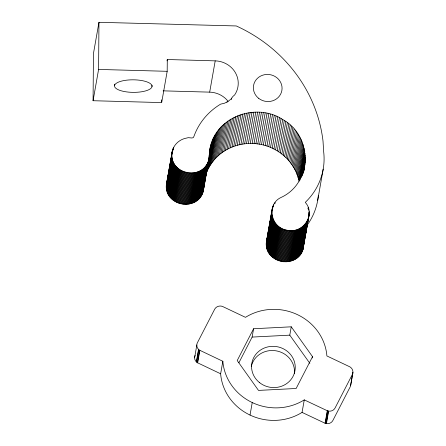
<?xml version="1.0" encoding="UTF-8"?>
<svg xmlns="http://www.w3.org/2000/svg" width="446" height="446" viewBox="0 0 446 446"><rect width="100%" height="100%" fill="white"/><g stroke="black" fill="none" stroke-linecap="round" stroke-linejoin="round"><path stroke-width="0.67" d="M303.687 244.235C303.258 270.817 260.598 265.03 266.859 239.368M209.882 149.482C214.543 117.058 256.483 101.961 282.714 119.534C312.797 135.69 312.668 183.016 281.03 197.472C265.833 204.435 271.107 228.592 287.179 230.248C302.5 234.496 316.365 214.548 305.265 202.356L306.017 201.642A66.9 62.947 10 0 0 323.685 151.896L323.015 141.087A150.843 141.928 10 0 0 236.263 25.952L98.962 22.3L93.448 53.581L93.075 100.718L161.669 102.591L167.183 71.31L167.295 59.524L215.206 60.857A23.315 21.938 10 0 1 235.393 72.692A23.315 21.938 10 0 1 234.68 94.898L232.784 96.576L231.245 98.856L227.917 101.526L224.438 103.243L220.614 104.141A66.9 62.947 10 0 0 193.943 136.376C193.475 139.637 188.965 136.71 186.657 138.048C184.282 138.477 181.985 139.353 179.944 140.635C175.969 143.105 173.02 147.213 172.128 151.824M93.075 100.718L98.594 69.431L98.962 22.3M152.014 85.219L152.002 86.608A18.754 6.277 0.5 0 1 124.44 91.553L123.798 91.43A18.754 6.277 0.5 0 1 114.555 85.571L114.566 84.183M210.244 147.442L209.062 158.336L203.426 190.303C199.139 212.569 162.901 206.18 166.492 183.791M161.675 101.9L161.692 99.82M194.612 357.742L196.825 344.964A6.25 5.882 10 0 1 197.433 342.684L214.649 309.262A6.25 5.882 10 0 1 220.553 306.045L220.831 306.067A6.25 5.882 10 0 1 222.978 306.67L245.473 317.335A52.26 49.172 10 0 1 326.896 355.947L349.642 366.735A6.25 5.882 10 0 1 350.35 367.175L350.573 367.337A6.25 5.882 10 0 1 352.897 372.516L350.662 385.294A6.25 5.882 10 0 1 350.099 387.05L332.883 420.472A6.25 5.882 10 0 1 326.427 423.628L326.149 423.583A6.25 5.882 10 0 1 325.335 423.377L302.059 412.399A52.26 49.172 10 0 1 220.636 373.787L197.416 362.715A6.25 5.882 10 0 1 196.541 362.041L196.34 361.851A6.25 5.882 10 0 1 194.612 357.742L194.618 357.48A6.25 5.882 10 0 1 195.114 355.44M196.825 344.964L196.82 345.232A6.25 5.882 10 0 0 198.548 349.335L198.743 349.53A6.25 5.882 10 0 0 199.618 350.205L222.844 361.277A52.26 49.172 10 0 0 304.267 399.884L327.542 410.861A6.25 5.882 10 0 0 328.356 411.073L328.63 411.117A6.25 5.882 10 0 0 335.091 407.962L352.307 374.534A6.25 5.882 10 0 0 352.87 372.778M203.85 186.885L203.549 189.622M350.662 385.294L352.897 372.516M172.005 152.504C168.421 174.893 204.658 181.282 208.94 159.016M167.055 60.885L167.295 59.524M166.397 184.477L172.279 151.144M166.336 185.168L172.451 150.475M166.302 185.859L172.658 149.811M166.297 186.556L171.933 154.6M172.173 153.24L172.892 149.159M166.319 187.248L171.838 155.966M172.669 151.233L173.148 148.512M166.375 187.939L171.888 156.657M173.076 149.923L173.438 147.882M166.453 188.636L171.972 157.349M173.511 148.618L173.75 147.258M166.564 189.321L172.078 158.04M166.704 190.007L172.217 158.72M166.865 190.687L172.385 159.4M167.06 191.356L172.58 160.075M167.283 192.025L172.803 160.738M167.534 192.683L173.048 161.396M167.808 193.33L173.327 162.049M168.114 193.971L173.628 162.684M168.443 194.595L173.957 163.314M168.794 195.214L174.314 163.927M169.179 195.816L174.693 164.529M169.58 196.402L175.094 165.12M170.01 196.976L175.523 165.689M170.461 197.533L175.975 166.246M170.93 198.074L176.449 166.787M171.426 198.598L176.945 167.311M171.944 199.1L177.458 167.819M172.479 199.585L177.999 168.304M173.037 200.053L178.551 168.766M173.611 200.494L179.125 169.212M174.202 200.917L179.716 169.636M174.81 201.324L180.323 170.037M175.434 201.703L180.948 170.417M176.07 202.055L181.589 170.773M176.722 202.389L182.241 171.108M177.391 202.696L182.905 171.415M178.065 202.98L183.585 171.699M178.757 203.242L184.27 171.955M179.454 203.476L184.967 172.189M180.156 203.683L185.675 172.396M180.87 203.861L186.389 172.58M181.594 204.017L187.108 172.73M182.319 204.145L187.833 172.858M183.05 204.246L188.563 172.959M183.78 204.318L189.294 173.037M184.516 204.368L190.029 173.081M185.252 204.385L190.765 173.104M185.982 204.38L191.501 173.093M186.718 204.34L192.232 173.059M187.448 204.279L192.962 172.998M188.173 204.19L193.692 172.909M188.898 204.073L194.411 172.792M189.611 203.934L195.131 172.647M228.023 101.225A23.315 21.938 10 0 0 209.687 92.138L215.206 60.857M190.325 203.761L195.839 172.479M191.022 203.566L196.541 172.284M191.713 203.343L197.232 172.061M192.399 203.097L197.912 171.816M193.068 202.824L198.582 171.543M193.726 202.529L199.239 171.242M194.367 202.205L199.886 170.918M194.997 201.86L200.516 170.573M195.61 201.492L201.129 170.205M196.212 201.096L201.726 169.815M196.792 200.683L202.306 169.402M197.355 200.248L202.869 168.962M197.896 199.791L203.415 168.504M198.42 199.312L203.939 168.03M198.922 198.816L204.441 167.534M199.407 198.303L204.92 167.016M199.864 197.768L205.383 166.486M200.299 197.221L205.818 165.934M200.711 196.653L206.23 165.371M201.101 196.073L206.621 164.786M201.464 195.476L206.983 164.189M201.804 194.869L207.323 163.582M209.403 152.203L209.642 150.843M202.116 194.244L207.635 162.963M209.341 153.19L210.663 145.714M202.406 193.609L207.92 162.327M208.996 156.239L211.153 144.002M202.662 192.967L208.182 161.681M202.897 192.31L211.711 142.307M203.103 191.652L209.219 156.959M205.823 174.72L206.827 171.927L212.346 140.646M206.827 171.927L207.529 170.288L213.043 139.001M207.529 170.288L208.299 168.677L213.812 137.39M208.299 168.677L209.135 167.094L214.649 135.813M209.135 167.094L210.033 165.544L215.552 134.263M210.033 165.544L211.003 164.033L216.516 132.752M211.003 164.033L212.028 162.561L217.548 131.28M212.028 162.561L213.121 161.129L218.635 129.847M213.121 161.129L214.27 159.74L219.789 128.454M214.27 159.74L215.479 158.397L220.993 127.11M215.479 158.397L216.739 157.098L222.259 125.811M216.739 157.098L218.061 155.849L223.574 124.562M218.061 155.849L219.432 154.65L224.946 123.364M219.432 154.65L220.848 153.502L226.367 122.221M231.452 99.48L231.691 98.12M220.848 153.502L222.314 152.409L227.834 121.128M222.314 152.409L223.831 151.378L229.344 120.091M223.831 151.378L225.386 150.397L230.9 119.115M225.386 150.397L226.981 149.482L232.5 118.196M226.981 149.482L228.62 148.624L234.133 117.337M228.62 148.624L230.287 147.827L235.806 116.545M230.287 147.827L231.992 147.096L237.506 115.809M231.992 147.096L233.726 146.427L239.24 115.146M196.34 361.851L198.548 349.335M196.541 362.041L198.743 349.53M233.726 146.427L235.488 145.825L241.007 114.544M197.416 362.715L199.618 350.205M197.65 362.86L199.858 350.35M235.488 145.825L237.278 145.29L242.791 114.003M237.278 145.29L239.084 144.822L244.603 113.535M239.084 144.822L240.912 144.42L246.432 113.133M240.912 144.42L242.763 144.086L248.277 112.805M242.763 144.086L244.62 143.824L250.139 112.537M244.62 143.824L246.493 143.629L252.007 112.342M246.493 143.629L248.372 143.506L253.885 112.219M248.372 143.506L250.256 143.45L255.77 112.163M250.256 143.45L252.141 143.461L257.66 112.18M252.141 143.461L254.03 143.551L259.544 112.264M254.03 143.551L255.915 143.707L261.428 112.42M255.915 143.707L257.788 143.93L263.307 112.643M304.507 149.951L298.993 181.232C295.313 162.216 278.533 147.308 259.656 144.225L265.175 112.938M220.636 373.787L222.844 361.277M261.512 144.588L267.026 113.301M263.352 145.017L268.866 113.73M265.175 145.513L270.689 114.232M266.976 146.082L272.489 114.795M268.754 146.712L274.268 115.425M270.505 147.409L276.024 116.122M272.227 148.167L277.746 116.88M273.922 148.986L279.436 117.705M275.578 149.873L281.097 118.591M277.2 150.815L282.714 119.534M278.783 151.818L284.297 120.537M280.322 152.878L285.836 121.596M266.334 242.083L272.199 208.75M281.816 153.993L287.335 122.711M266.279 242.775L272.573 207.418M266.251 243.471L271.765 212.185M266.251 244.163L271.843 212.201M272.082 210.841L272.801 206.76M272.573 208.834L273.052 206.113M266.279 244.86L271.792 213.573M273.097 206.838L273.337 205.478M266.334 245.551L271.848 214.27M273.404 206.214L273.643 204.853M266.418 246.242L271.937 214.955M266.535 246.928L272.049 215.647M266.675 247.614L272.194 216.332M266.847 248.294L272.367 217.007M283.266 155.163L288.785 123.882M274.892 203.855L275.132 202.495M267.048 248.963L272.562 217.681M267.277 249.632L272.79 218.345M238.894 362.765L252.124 337.081L253.596 328.741L291.249 326.812L312.523 356.683L312.295 357.965M267.528 250.284L273.047 219.003M267.806 250.931L273.326 219.649M284.671 156.384L290.184 125.097M268.118 251.572L273.632 220.285M268.447 252.196L273.967 220.909M268.81 252.81L274.323 221.523M286.02 157.655L291.539 126.369M269.194 253.406L274.708 222.125M269.601 253.991L275.115 222.71M270.031 254.566L275.55 223.279M287.319 158.977L292.832 127.69M270.488 255.118L276.002 223.836M270.962 255.653L276.481 224.371M271.463 256.177L276.977 224.89M288.562 160.337L294.076 129.056M271.982 256.679L277.496 225.392M272.523 257.158L278.036 225.877M289.749 161.747L295.263 130.466M273.08 257.621L278.594 226.339M273.654 258.061L279.174 226.78M290.876 163.197L296.389 131.916M274.251 258.485L279.765 227.198M274.864 258.881L280.378 227.599M291.94 164.691L297.46 133.404M275.489 259.254L281.002 227.973M276.13 259.611L281.643 228.324M292.95 166.213L298.463 134.932M276.782 259.934L282.301 228.653M250.033 415.064L252.241 402.548M277.451 260.241L282.97 228.96M293.892 167.78L299.405 136.493M278.131 260.52L283.645 229.238M294.767 169.374L300.286 138.087M278.822 260.776L284.336 229.489M279.519 261.005L285.039 229.718M295.581 170.996L301.095 139.715M280.227 261.205L285.741 229.924M296.322 172.652L301.842 141.365M280.941 261.384L286.46 230.097M296.997 174.325L302.516 143.043M281.666 261.534L287.179 230.248M282.39 261.657L287.904 230.376M297.605 176.025L303.118 144.744M283.121 261.752L288.634 230.47M298.14 177.748L303.654 146.461M283.851 261.824L289.37 230.537M298.603 179.482L304.116 148.2M284.587 261.863L290.101 230.582M285.323 261.88L290.837 230.599M299.723 180.641L304.824 151.712M300.632 178.645L305.07 153.48M286.059 261.869L291.572 230.582M301.407 177.023L305.242 155.258M286.789 261.83L292.308 230.543M301.981 176.081L305.337 157.042M302.483 175.144L305.365 158.821M287.519 261.763L293.033 230.476M302.985 173.812L305.309 160.605M303.386 172.58L305.187 162.377M303.771 171.047L304.986 164.145M303.754 171.342L304.718 165.906M288.244 261.668L293.763 230.387M288.969 261.546L294.483 230.264M289.683 261.401L295.196 230.114M290.391 261.228L295.904 229.941M291.087 261.027L296.607 229.74M291.779 260.798L297.298 229.517M292.459 260.548L297.973 229.266M293.128 260.269L298.642 228.988M293.78 259.968L299.299 228.686M294.421 259.644L299.941 228.358M295.051 259.293L300.565 228.012M295.665 258.92L301.178 227.638M296.255 258.524L301.775 227.243M296.835 258.106L302.349 226.824M297.393 257.665L302.912 226.384M297.934 257.208L303.453 225.921M298.458 256.729L303.971 225.442M298.954 256.227L304.473 224.946M299.433 255.709L304.947 224.427M307.941 208.845L308.18 207.485M299.89 255.173L305.404 223.886M300.32 254.621L305.839 223.335M308.364 210.183L308.604 208.823M300.732 254.053L306.246 222.766M301.117 253.467L306.631 222.186M301.474 252.871L306.993 221.584M301.808 252.258L307.327 220.976M302.115 251.633L307.634 220.352M308.877 212.92L309.117 211.56M308.816 214.297L309.178 212.257M302.399 250.998L307.913 219.716M302.656 250.351L308.169 219.07M308.364 217.709L308.604 216.349M308.844 214.989L309.206 212.948M303.687 244.926L304.166 242.206M304.406 240.846L304.646 239.485M304.886 238.125L305.967 232.009M306.207 230.649L309.206 213.645M302.884 249.699L309.173 214.336M303.079 249.03L309.117 215.028M309.847 363.334L289.777 335.152L291.249 326.812M317.675 200.444L323.188 169.162M302.059 412.399L304.267 399.884M325.073 423.282L327.275 410.766M325.335 423.377L327.542 410.861M326.149 423.583L328.356 411.073M326.427 423.628L328.63 411.117M166.609 183.105L166.938 181.762M267.054 238.699L267.282 238.047M167.144 181.098L167.373 180.446M226.808 102.184L227.371 101.866M253.596 328.741L237.216 360.541L258.496 390.412L296.144 388.483L312.523 356.683M252.124 337.081L289.777 335.152M98.594 69.431L167.183 71.31M163.164 90.85L209.687 92.138M257.788 143.93L259.656 144.225M318.327 195.549A66.9 62.947 10 0 1 307.049 225.33M152.002 86.608A18.754 6.277 0.5 0 0 126.441 80.191L125.761 80.28A18.754 6.277 0.5 0 0 114.555 85.571M251.315 366.344A21.882 20.588 10 0 1 276.018 350.812A21.882 20.588 10 0 1 294.41 373.514M350.712 384.24A6.25 5.882 10 0 1 350.695 385.032M258.596 98.276A14.378 13.531 10 0 0 281.878 90.482A14.378 13.531 10 0 0 262.666 75.201A14.378 13.531 10 0 0 258.596 98.276M259.371 382.484A21.882 20.588 10 0 0 294.918 370.944A21.882 20.588 10 0 0 265.911 347.428A21.882 20.588 10 0 0 259.371 382.484"/></g></svg>
